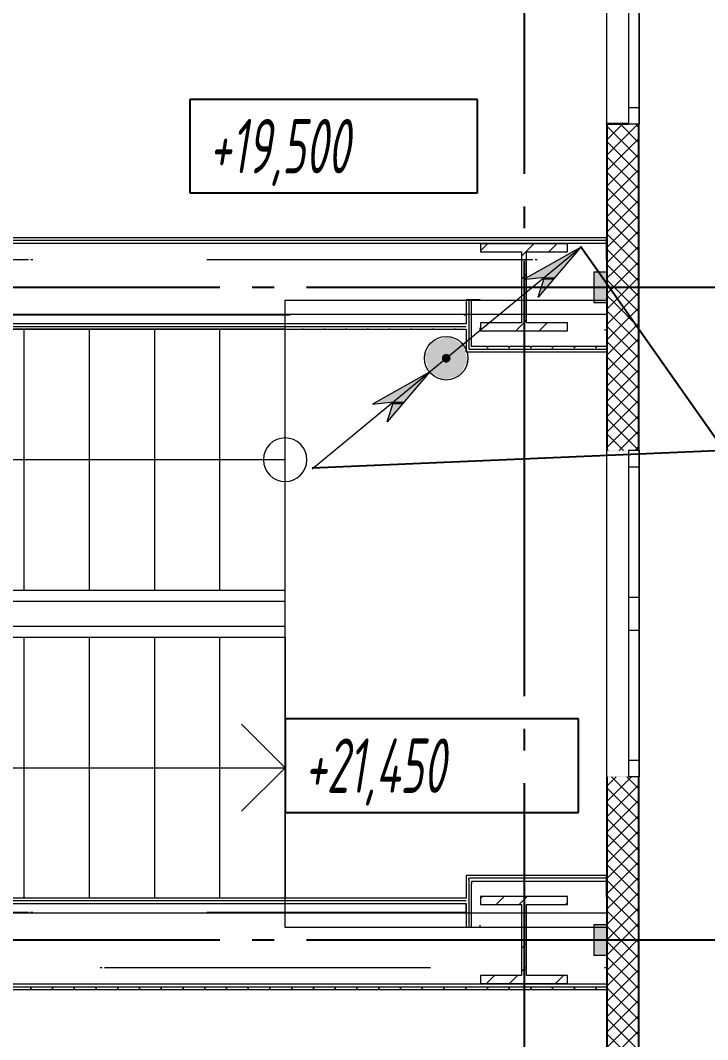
# Model space of a CAD drawing. Header units: millimetres. Extents: x 0 to 1093, y 0 to 420.
# Drawn here: x 561.02 to 592.63, y 215.01 to 261.86 of the extents above; entities that cross this region are included whole.
import ezdxf

# ---------------------------------------------------------------- set-up
doc = ezdxf.new("R2010")
doc.units = ezdxf.units.MM
doc.linetypes.add('ГОСТ 2.303 5', pattern=[24, 20, -1.5, 1, -1.5])
doc.linetypes.add('СПКБ-0000-000-АР#006$0$Achse', pattern=[2300, 0, -800, 1500, 0])
for name, color, linetype in [('Viewport1ForCustomObjects_0', 7, 'Continuous'), ('Viewport2ForCustomObjects_0', 7, 'Continuous'), ('Номер помещения', 7, 'Continuous'), ('СПКБ-0000-000-АР#006$0$Колонны новые', 7, 'Continuous'), ('СПКБ-0000-000-АР#006$0$Лестница', 7, 'Continuous'), ('СПКБ-0000-000-АР#006$0$Окна ArchiCAD', 7, 'Continuous'), ('СПКБ-0000-000-АР#006$0$Перекрытие', 7, 'Continuous'), ('СПКБ-0000-000-АР#006$0$Перекрытие новые', 7, 'Continuous'), ('СПКБ-0000-000-АР#006$0$Стены', 7, 'Continuous'), ('СПКБ-0000-000-АР#006$0$Фахверк', 7, 'Continuous'), ('Строительные оси', 7, 'Continuous'), ('ЭО_РАБОЧЕЕ ОСВЕЩЕНИЕ', 7, 'Continuous'), ('ЭС', 7, 'Continuous')]:
    doc.layers.add(name, color=color, linetype=linetype)
for name, color, linetype, lineweight in [('СПКБ-0000-000-АР#006$0$0_Ном._пера__20', 1, 'Continuous', 20), ('СПКБ-0000-000-АР#006$0$Колонны новые_Ном._пера__20', 1, 'Continuous', 20), ('СПКБ-0000-000-АР#006$0$Лестница_Ном._пера__20', 1, 'Continuous', 20), ('СПКБ-0000-000-АР#006$0$Окна ArchiCAD_Ном._пера__6', 5, 'Continuous', 9), ('СПКБ-0000-000-АР#006$0$Перекрытие_Ном._пера__20', 1, 'Continuous', 20), ('СПКБ-0000-000-АР#006$0$Стены_Ном._пера__1', 7, 'Continuous', 13), ('СПКБ-0000-000-АР#006$0$Стены_Ном._пера__20', 1, 'Continuous', 20), ('СПКБ-0000-000-АР#006$0$Стены_Ном._пера__6', 5, 'Continuous', 9), ('СПКБ-0000-000-АР#006$0$Фахверк_Ном._пера__1', 7, 'Continuous', 13)]:
    doc.layers.add(name, color=color, linetype=linetype, lineweight=lineweight)
for name, color, linetype, lineweight, true_color in [('СПКБ-0000-000-АР#006$0$Колонны новые_Ном._пера__108', 7, 'Continuous', 13, 0xfd8379), ('СПКБ-0000-000-АР#006$0$Окна ArchiCAD_Ном._пера__68', 7, 'Continuous', 20, 0xfd4435), ('СПКБ-0000-000-АР#006$0$Перекрытие новые_Ном._пера__161', 7, 'Continuous', 13, 0xe11606), ('СПКБ-0000-000-АР#006$0$Стены_Ном._пера__68', 7, 'Continuous', 20, 0xfd4435), ('СПКБ-0000-000-АР#006$0$Фахверк_Ном._пера__102', 7, 'Continuous', 13, 0xcccccc)]:
    doc.layers.add(name, color=color, linetype=linetype, lineweight=lineweight, true_color=true_color)
doc.styles.add('CustomTextStyle14', font='isocpeui.ttf', dxfattribs={"width": 0.592798, "height": 2.5})
doc.styles.add('CustomTextStyle15', font='isocpeui.ttf', dxfattribs={"width": 0.592798, "height": 2.5})
pattern_1 = [(45, (0, 0), (-35.35534, 35.35534), []), (135, (0, 0), (35.35534, 35.35534), [])]
pattern_2 = [(0, (0, 0), (0, 173.2051), [0, -100]), (0, (50, 86.6), (0, 173.2051), [0, -100])]
pattern_3 = [(45, (0, 0), (-159.099, 159.099), []), (45, (-53.03, 53.03), (-159.099, 159.099), [])]

# ---------------------------------------------------------------- blocks, each defined once
blk = doc.blocks.new('*E373')
at = {"layer": 'Номер помещения', "color": 6, "linetype": 'Continuous'}
for p, q in [((244.284, 137.496), (231.052, 137.496)), ((231.052, 137.496), (231.052, 133.196)), ((244.284, 133.196), (244.284, 137.496)), ((231.052, 133.196), (244.284, 133.196)), ((248.931, 109.023), (235.441, 109.023)), ((235.441, 109.023), (235.441, 104.723)), ((248.931, 104.723), (248.931, 109.023)), ((235.441, 104.723), (248.931, 104.723))]:
    blk.add_line(p, q, dxfattribs=at)
at = {"layer": 'Строительные оси', "color": 3, "linetype": 'ГОСТ 2.303 5', "lineweight": 25}
for p, q in [((246.431, 202.072), (246.431, -45.143)), ((280.431, 128.857), (-283.569, 128.857)), ((280.431, 98.857), (-283.569, 98.857))]:
    blk.add_line(p, q, dxfattribs=at)
at = {"layer": 'ЭО_РАБОЧЕЕ ОСВЕЩЕНИЕ', "color": 7, "lineweight": 0}
for p, q in [((242.849, 125.598), (249.022, 130.688)), ((249.022, 130.688), (246.411, 129.21)), ((249.022, 130.688), (247.074, 128.406)), ((246.411, 129.21), (247.368, 129.324)), ((247.074, 128.406), (247.368, 129.324)), ((236.677, 120.509), (242.849, 125.598)), ((242.078, 124.962), (239.467, 123.484)), ((242.078, 124.962), (240.13, 122.681)), ((239.467, 123.484), (240.424, 123.598)), ((240.13, 122.681), (240.424, 123.598))]:
    blk.add_line(p, q, dxfattribs=at)
at = {"layer": 'ЭО_РАБОЧЕЕ ОСВЕЩЕНИЕ', "color": 1, "lineweight": 0, "const_width": 0.2, "flags": 128}
blk.add_lwpolyline([(242.749, 125.598, 1), (242.949, 125.598, 1)], format="xyb", close=True, dxfattribs=at)
at = {"layer": 'ЭО_РАБОЧЕЕ ОСВЕЩЕНИЕ', "color": 7, "lineweight": 0}
blk.add_circle((242.849, 125.598), 1, dxfattribs=at)
at = {"layer": 'ЭО_РАБОЧЕЕ ОСВЕЩЕНИЕ', "color": 5, "lineweight": 0}
for points in [[(249.022, 130.688), (246.612, 129.324), (247.368, 129.324)], [(249.022, 130.688), (247.368, 129.324), (247.857, 129.324)], [(246.612, 129.324), (247.368, 129.324), (246.411, 129.21)], [(247.368, 129.324), (247.331, 129.21), (247.76, 129.21)], [(247.368, 129.324), (247.857, 129.324), (247.76, 129.21)], [(247.331, 129.21), (247.76, 129.21), (247.074, 128.406)], [(242.078, 124.962), (239.668, 123.598), (240.424, 123.598)], [(242.078, 124.962), (240.424, 123.598), (240.913, 123.598)], [(239.668, 123.598), (240.424, 123.598), (239.467, 123.484)], [(240.387, 123.484), (240.816, 123.484), (240.13, 122.681)], [(240.424, 123.598), (240.387, 123.484), (240.816, 123.484)], [(240.424, 123.598), (240.913, 123.598), (240.816, 123.484)]]:
    blk.add_solid(points, dxfattribs=at)
at = {"layer": 'ЭО_РАБОЧЕЕ ОСВЕЩЕНИЕ', "color": 5, "lineweight": 40}
for points in [[(242.945, 126.594), (242.213, 126.37), (243.366, 126.37)], [(242.141, 126.234), (241.854, 125.694), (243.786, 125.694)], [(242.213, 126.37), (242.141, 126.234), (243.621, 126.234)], [(242.141, 126.234), (243.621, 126.234), (243.786, 125.694)], [(242.213, 126.37), (243.366, 126.37), (243.621, 126.234)], [(241.854, 125.694), (241.912, 125.502), (243.845, 125.502)], [(241.854, 125.694), (243.786, 125.694), (243.845, 125.502)], [(241.912, 125.502), (242.078, 124.962), (243.557, 124.962)], [(241.912, 125.502), (243.845, 125.502), (243.557, 124.962)], [(242.078, 124.962), (242.332, 124.827), (243.485, 124.827)], [(242.078, 124.962), (243.557, 124.962), (243.485, 124.827)], [(242.332, 124.827), (243.485, 124.827), (242.754, 124.603)]]:
    blk.add_solid(points, dxfattribs=at)
at = {"layer": 'Номер помещения', "color": 0, "linetype": 'Continuous', "width": 0.592798}
for s, style, p in [('+19,500', 'CustomTextStyle15', (231.952, 134.096)), ('+21,450', 'CustomTextStyle14', (236.341, 105.623))]:
    blk.add_text(s, height=2.5, dxfattribs=dict(at, style=style)).set_placement(p)
blk = doc.blocks.new('СПКБ-0000-000-АР#006$0$Перекрытие_1', base_point=(-24406.7, 20246.8))
at = {"layer": 'СПКБ-0000-000-АР#006$0$Перекрытие новые_Ном._пера__161', "color": 12, "linetype": 'Continuous', "lineweight": 13, "true_color": 0xe11606, "flags": 128}
blk.add_lwpolyline([(-17959.4, 25285.7), (17852.9, 25289.2), (17852.9, 19187.9), (22461.7, 19187.9), (22461.7, 18544.1), (22461.7, 17594.1), (22461.7, 15678), (25022.7, 15678), (25022.7, 12760.6), (19944.2, 12760.6), (19944.2, 10010.9), (25022.7, 10010.9), (25022.7, 7088.5), (22462, 7088.5), (22462, 5173.8), (22462, 4223.8), (22462, 3576.5), (17852.7, 3576.5), (17852.9, -2527.3), (5824.2, -2528.1), (-24406.7, -2530.3)], dxfattribs=at)
blk = doc.blocks.new('СПКБ-0000-000-АР#006$0$Перекрытие_4', base_point=(23544.2, 12827.6))
at = {"layer": 'СПКБ-0000-000-АР#006$0$Перекрытие_Ном._пера__20', "color": 1, "linetype": 'Continuous', "lineweight": 20, "flags": 128}
blk.add_lwpolyline([(23544.2, 12827.6), (25022.7, 12827.6), (25022.7, 9943.9), (23544.2, 9943.9)], close=True, dxfattribs=at)
blk = doc.blocks.new('СПКБ-0000-000-АР#006$0$Двустворчатое Окно 19')
at = {"layer": 'СПКБ-0000-000-АР#006$0$Окна ArchiCAD_Ном._пера__6', "color": 5, "linetype": 'Continuous', "lineweight": 9}
for p, q in [((-747, 100), (747, 100)), ((-750, 0), (-675, 0)), ((-675, 0), (-675, -50)), ((-675, 0), (-75, 0)), ((-75, -50), (-75, 0)), ((-75, 0), (0, 0)), ((0, 0), (75, 0)), ((75, 0), (75, -50)), ((75, 0), (675, 0)), ((675, -50), (675, 0)), ((675, 0), (750, 0)), ((-750, -50), (750, -50)), ((-675, -50), (-750, -50)), ((-75, -50), (-675, -50)), ((0, -50), (-75, -50)), ((75, -50), (0, -50)), ((675, -50), (75, -50)), ((750, -50), (675, -50))]:
    blk.add_line(p, q, dxfattribs=at)
at = {"layer": 'СПКБ-0000-000-АР#006$0$Окна ArchiCAD_Ном._пера__68', "color": 20, "linetype": 'Continuous', "lineweight": 20, "true_color": 0xfd4435}
for p, q in [((-750, -47), (-750, 0)), ((750, -47), (750, 0)), ((-750, -50), (-750, -47)), ((750, -50), (750, -47))]:
    blk.add_line(p, q, dxfattribs=at)
blk = doc.blocks.new('СПКБ-0000-000-АР#006$0$Стена_5', base_point=(25022.7, 3584))
at = {"layer": 'СПКБ-0000-000-АР#006$0$Стены_Ном._пера__68', "linetype": 'Continuous', "lineweight": 20, "true_color": 0xfd4435}
for points in [[(25022.7, 13638.7), (25022.7, 13635.7), (25025.7, 13635.7), (25122.7, 13635.7), (25122.7, 13638.7)], [(25022.7, 12955.7), (25025.7, 12955.7), (25025.7, 13635.7), (25022.7, 13635.7)], [(25169.7, 13635.7), (25169.7, 12955.7), (25172.7, 12955.7), (25172.7, 13635.7)], [(25025.7, 12955.7), (25023.1, 12955.7), (25023.1, 12815.7), (25025.7, 12815.7)], [(25172.7, 12815.7), (25172.7, 12955.7), (25169.7, 12955.7), (25169.7, 12815.7)], [(25022.7, 12815.7), (25022.7, 12135.7), (25025.7, 12135.7), (25025.7, 12815.7)], [(25169.7, 12815.7), (25169.7, 12135.7), (25172.7, 12135.7), (25172.7, 12815.7)], [(25022.7, 12135.7), (25022.7, 12132.7), (25122.7, 12132.7), (25122.7, 12135.7), (25025.7, 12135.7)], [(25022.7, 12135.7), (25022.7, 12132.7), (25122.7, 12132.7), (25122.7, 12135.7), (25025.7, 12135.7)], [(25022.7, 10638.7), (25022.7, 10635.7), (25025.7, 10635.7), (25122.7, 10635.7), (25122.7, 10638.7)], [(25022.7, 10638.7), (25022.7, 10635.7), (25025.7, 10635.7), (25122.7, 10635.7), (25122.7, 10638.7)], [(25022.7, 9955.7), (25025.7, 9955.7), (25025.7, 10635.7), (25022.7, 10635.7)], [(25169.7, 10635.7), (25169.7, 9955.7), (25172.7, 9955.7), (25172.7, 10635.7)], [(25025.7, 9955.7), (25023.1, 9955.7), (25023.1, 9815.7), (25025.7, 9815.7)], [(25172.7, 9815.7), (25172.7, 9955.7), (25169.7, 9955.7), (25169.7, 9815.7)], [(25022.7, 9815.7), (25022.7, 9135.7), (25025.7, 9135.7), (25025.7, 9815.7)], [(25169.7, 9815.7), (25169.7, 9135.7), (25172.7, 9135.7), (25172.7, 9815.7)]]:
    blk.add_hatch(color=20, dxfattribs=at).paths.add_polyline_path(points)
h = blk.add_hatch(dxfattribs=at)
h.set_pattern_fill('СЕТКА_5X5_ДИАГОНАЛЬНАЯ', color=20, style=0, pattern_type=2)
h.set_pattern_definition(pattern_1)
h.paths.add_polyline_path([(25025.7, 13635.7), (25025.7, 12955.7), (25169.7, 12955.7), (25169.7, 13635.7), (25122.7, 13635.7)])
h = blk.add_hatch(dxfattribs=at)
h.set_pattern_fill('СЕТКА_5X5_ДИАГОНАЛЬНАЯ', color=20, style=0, pattern_type=2)
h.set_pattern_definition(pattern_1)
h.paths.add_polyline_path([(25169.7, 12815.7), (25169.7, 12955.7), (25025.7, 12955.7), (25025.7, 12815.7)])
h = blk.add_hatch(dxfattribs=at)
h.set_pattern_fill('СЕТКА_5X5_ДИАГОНАЛЬНАЯ', color=20, style=0, pattern_type=2)
h.set_pattern_definition(pattern_1)
h.paths.add_polyline_path([(25025.7, 12135.7), (25122.7, 12135.7), (25169.7, 12135.7), (25169.7, 12815.7), (25025.7, 12815.7)])
h = blk.add_hatch(dxfattribs=at)
h.set_pattern_fill('СЕТКА_5X5_ДИАГОНАЛЬНАЯ', color=20, style=0, pattern_type=2)
h.set_pattern_definition(pattern_1)
h.paths.add_polyline_path([(25025.7, 9955.7), (25169.7, 9955.7), (25169.7, 10635.7), (25122.7, 10635.7), (25025.7, 10635.7)])
h = blk.add_hatch(dxfattribs=at)
h.set_pattern_fill('СЕТКА_5X5_ДИАГОНАЛЬНАЯ', color=20, style=0, pattern_type=2)
h.set_pattern_definition(pattern_1)
h.paths.add_polyline_path([(25169.7, 9815.7), (25169.7, 9955.7), (25025.7, 9955.7), (25025.7, 9815.7)])
h = blk.add_hatch(dxfattribs=at)
h.set_pattern_fill('СЕТКА_5X5_ДИАГОНАЛЬНАЯ', color=20, style=0, pattern_type=2)
h.set_pattern_definition(pattern_1)
h.paths.add_polyline_path([(25025.7, 9135.7), (25122.7, 9135.7), (25169.7, 9135.7), (25169.7, 9815.7), (25025.7, 9815.7)])
at = {"layer": 'СПКБ-0000-000-АР#006$0$Стены_Ном._пера__68', "color": 20, "linetype": 'Continuous', "lineweight": 20, "true_color": 0xfd4435}
for p, q in [((25122.7, 13638.7), (25022.7, 13638.7)), ((25022.7, 13635.7), (25022.7, 13638.7)), ((25025.7, 13635.7), (25025.7, 12955.7)), ((25025.7, 13635.7), (25122.7, 13635.7)), ((25122.7, 13635.7), (25122.7, 13638.7)), ((25169.7, 13635.7), (25122.7, 13635.7)), ((25169.7, 12955.7), (25169.7, 13635.7)), ((25172.7, 13635.7), (25169.7, 13635.7)), ((25025.7, 12955.7), (25025.7, 12815.7)), ((25169.7, 12815.7), (25169.7, 12955.7)), ((25025.7, 12815.7), (25025.7, 12135.7)), ((25169.7, 12135.7), (25169.7, 12815.7)), ((25025.7, 10635.7), (25025.7, 9955.7)), ((25169.7, 9955.7), (25169.7, 10635.7)), ((25025.7, 9955.7), (25025.7, 9815.7)), ((25169.7, 9815.7), (25169.7, 9955.7)), ((25025.7, 9815.7), (25025.7, 9135.7)), ((25169.7, 9135.7), (25169.7, 9815.7))]:
    blk.add_line(p, q, dxfattribs=at)
at = {"layer": 'СПКБ-0000-000-АР#006$0$Стены_Ном._пера__68', "color": 20, "linetype": 'Continuous', "lineweight": 20, "true_color": 0xfd4435, "flags": 128}
for points in [[(25022.7, 13635.7), (25022.7, 12955.7)], [(25172.7, 12135.7), (25172.7, 13635.7)], [(25022.7, 12815.7), (25022.7, 12135.7)], [(25022.7, 10635.7), (25022.7, 9955.7)], [(25172.7, 9135.7), (25172.7, 10635.7)], [(25022.7, 9815.7), (25022.7, 9135.7)]]:
    blk.add_lwpolyline(points, dxfattribs=at)
at = {"layer": 'СПКБ-0000-000-АР#006$0$Окна ArchiCAD', "color": 5, "linetype": 'Continuous', "lineweight": 9, "xscale": -1, "zscale": 1000, "rotation": 90}
for p in [(25122.7, 14385.7), (25122.7, 11385.7), (25122.7, 11385.7)]:
    blk.add_blockref('СПКБ-0000-000-АР#006$0$Двустворчатое Окно 19', p, dxfattribs=at)
blk = doc.blocks.new('СПКБ-0000-000-АР#006$0$Стена_50', base_point=(25022.7, 12689.2))
at = {"layer": 'СПКБ-0000-000-АР#006$0$Стены_Ном._пера__20', "linetype": 'Continuous', "lineweight": 20}
h = blk.add_hatch(dxfattribs=at)
h.set_pattern_fill('ШТУКАТУРКА', color=1, style=0, pattern_type=2)
h.set_pattern_definition(pattern_2)
h.paths.add_polyline_path([(24384.3, 12601.2), (24376.6, 12589.2), (24388.6, 12589.2), (24388.6, 12601.2)])
h = blk.add_hatch(dxfattribs=at)
h.set_pattern_fill('ШТУКАТУРКА', color=1, style=0, pattern_type=2)
h.set_pattern_definition(pattern_2)
h.paths.add_polyline_path([(24388.6, 12608), (24384.3, 12601.2), (24388.6, 12601.2)])
h = blk.add_hatch(dxfattribs=at)
h.set_pattern_fill('ШТУКАТУРКА', color=1, style=0, pattern_type=2)
h.set_pattern_definition(pattern_2)
h.paths.add_polyline_path([(24388.6, 12601.2), (24400.6, 12601.2), (24400.6, 12614.2), (24392.6, 12614.2), (24388.6, 12608)])
h = blk.add_hatch(dxfattribs=at)
h.set_pattern_fill('ШТУКАТУРКА', color=1, style=0, pattern_type=2)
h.set_pattern_definition(pattern_2)
h.paths.add_polyline_path([(24388.6, 12589.2), (25022.7, 12589.2), (25022.7, 12601.2), (24388.6, 12601.2)])
h = blk.add_hatch(dxfattribs=at)
h.set_pattern_fill('ШТУКАТУРКА', color=1, style=0, pattern_type=2)
h.set_pattern_definition(pattern_2)
h.paths.add_polyline_path([(24400.6, 12626.7), (24392.6, 12614.2), (24400.6, 12614.2)])
h = blk.add_hatch(dxfattribs=at)
h.set_pattern_fill('ШТУКАТУРКА', color=1, style=0, pattern_type=2)
h.set_pattern_definition(pattern_2)
h.paths.add_polyline_path([(24400.6, 12601.2), (25022.7, 12601.2), (25022.7, 12614.2), (24400.6, 12614.2)])
at = {"layer": 'СПКБ-0000-000-АР#006$0$Стены_Ном._пера__1', "color": 7, "linetype": 'СПКБ-0000-000-АР#006$0$Achse', "lineweight": 13, "flags": 128}
blk.add_lwpolyline([(25022.7, 12689.2), (24440.6, 12689.2)], dxfattribs=at)
at = {"layer": 'СПКБ-0000-000-АР#006$0$Стены_Ном._пера__1', "color": 7, "linetype": 'Continuous', "lineweight": 13, "flags": 128}
blk.add_lwpolyline([(25022.7, 12689.2), (25022.7, 12614.2)], dxfattribs=at)
at = {"layer": 'СПКБ-0000-000-АР#006$0$Стены_Ном._пера__20', "color": 1, "linetype": 'Continuous', "lineweight": 20, "flags": 128}
for points in [[(25022.7, 12614.2), (25022.7, 12601.2)], [(25022.7, 12601.2), (25022.7, 12589.2)], [(24376.6, 12589.2), (25022.7, 12589.2)]]:
    blk.add_lwpolyline(points, dxfattribs=at)
at = {"layer": 'СПКБ-0000-000-АР#006$0$Стены_Ном._пера__68', "color": 20, "linetype": 'Continuous', "lineweight": 20, "true_color": 0xfd4435}
for p, q in [((24388.6, 12608), (24388.6, 12601.2)), ((24388.6, 12601.2), (24400.6, 12601.2)), ((24400.6, 12614.2), (24400.6, 12626.7)), ((25022.7, 12614.2), (24400.6, 12614.2)), ((24400.6, 12601.2), (25022.7, 12601.2))]:
    blk.add_line(p, q, dxfattribs=at)
blk = doc.blocks.new('СПКБ-0000-000-АР#006$0$Стена_51', base_point=(24440.6, 12689.2))
at = {"layer": 'СПКБ-0000-000-АР#006$0$Стены_Ном._пера__20', "linetype": 'Continuous', "lineweight": 20}
h = blk.add_hatch(dxfattribs=at)
h.set_pattern_fill('ШТУКАТУРКА', color=1, style=0, pattern_type=2)
h.set_pattern_definition(pattern_2)
h.paths.add_polyline_path([(24384.3, 12601.2), (24388.6, 12608), (24388.6, 12827.6), (24376.6, 12827.6), (24376.6, 12601.2)])
h = blk.add_hatch(dxfattribs=at)
h.set_pattern_fill('ШТУКАТУРКА', color=1, style=0, pattern_type=2)
h.set_pattern_definition(pattern_2)
h.paths.add_polyline_path([(24392.6, 12614.2), (24400.6, 12626.7), (24400.6, 12827.6), (24388.6, 12827.6), (24388.6, 12614.2)])
h = blk.add_hatch(dxfattribs=at)
h.set_pattern_fill('ШТУКАТУРКА', color=1, style=0, pattern_type=2)
h.set_pattern_definition(pattern_2)
h.paths.add_polyline_path([(24384.3, 12601.2), (24376.6, 12601.2), (24376.6, 12589.2)])
h = blk.add_hatch(dxfattribs=at)
h.set_pattern_fill('ШТУКАТУРКА', color=1, style=0, pattern_type=2)
h.set_pattern_definition(pattern_2)
h.paths.add_polyline_path([(24388.6, 12614.2), (24388.6, 12608), (24392.6, 12614.2)])
at = {"layer": 'СПКБ-0000-000-АР#006$0$Стены_Ном._пера__1', "color": 7, "linetype": 'Continuous', "lineweight": 13, "flags": 128}
blk.add_lwpolyline([(24440.6, 12827.6), (24400.6, 12827.6)], dxfattribs=at)
at = {"layer": 'СПКБ-0000-000-АР#006$0$Стены_Ном._пера__1', "color": 7, "linetype": 'СПКБ-0000-000-АР#006$0$Achse', "lineweight": 13, "flags": 128}
blk.add_lwpolyline([(24440.6, 12689.2), (24440.6, 12827.6)], dxfattribs=at)
at = {"layer": 'СПКБ-0000-000-АР#006$0$Стены_Ном._пера__20', "color": 1, "linetype": 'Continuous', "lineweight": 20, "flags": 128}
blk.add_lwpolyline([(24376.6, 12589.2), (24376.6, 12601.2)], dxfattribs=at)
at = {"layer": 'СПКБ-0000-000-АР#006$0$Стены_Ном._пера__6', "color": 5, "linetype": 'Continuous', "lineweight": 9, "flags": 128}
for points in [[(24388.6, 12827.6), (24376.6, 12827.6)], [(24376.6, 12827.6), (24376.6, 12717.6)], [(24400.6, 12827.6), (24388.6, 12827.6)], [(24376.6, 12693.6), (24376.6, 12601.2)]]:
    blk.add_lwpolyline(points, dxfattribs=at)
at = {"layer": 'СПКБ-0000-000-АР#006$0$Стены_Ном._пера__68', "color": 20, "linetype": 'Continuous', "lineweight": 20, "true_color": 0xfd4435}
for p, q in [((24388.6, 12827.6), (24388.6, 12614.2)), ((24400.6, 12626.7), (24400.6, 12827.6)), ((24388.6, 12614.2), (24388.6, 12608))]:
    blk.add_line(p, q, dxfattribs=at)
blk = doc.blocks.new('СПКБ-0000-000-АР#006$0$Стена_52', base_point=(25022.7, 10082.2))
at = {"layer": 'СПКБ-0000-000-АР#006$0$Стены_Ном._пера__20', "linetype": 'Continuous', "lineweight": 20}
h = blk.add_hatch(dxfattribs=at)
h.set_pattern_fill('ШТУКАТУРКА', color=1, style=0, pattern_type=2)
h.set_pattern_definition(pattern_2)
h.paths.add_polyline_path([(24376.6, 10182.2), (24384.3, 10170.2), (24388.6, 10170.2), (24388.6, 10182.2)])
h = blk.add_hatch(dxfattribs=at)
h.set_pattern_fill('ШТУКАТУРКА', color=1, style=0, pattern_type=2)
h.set_pattern_definition(pattern_2)
h.paths.add_polyline_path([(24388.6, 10170.2), (24384.3, 10170.2), (24388.6, 10163.5)])
h = blk.add_hatch(dxfattribs=at)
h.set_pattern_fill('ШТУКАТУРКА', color=1, style=0, pattern_type=2)
h.set_pattern_definition(pattern_2)
h.paths.add_polyline_path([(24388.6, 10170.2), (25022.7, 10170.2), (25022.7, 10182.2), (24388.6, 10182.2)])
h = blk.add_hatch(dxfattribs=at)
h.set_pattern_fill('ШТУКАТУРКА', color=1, style=0, pattern_type=2)
h.set_pattern_definition(pattern_2)
h.paths.add_polyline_path([(24400.6, 10170.2), (24388.6, 10170.2), (24388.6, 10163.5), (24392.6, 10157.2), (24400.6, 10157.2)])
h = blk.add_hatch(dxfattribs=at)
h.set_pattern_fill('ШТУКАТУРКА', color=1, style=0, pattern_type=2)
h.set_pattern_definition(pattern_2)
h.paths.add_polyline_path([(24400.6, 10157.2), (25022.7, 10157.2), (25022.7, 10170.2), (24400.6, 10170.2)])
h = blk.add_hatch(dxfattribs=at)
h.set_pattern_fill('ШТУКАТУРКА', color=1, style=0, pattern_type=2)
h.set_pattern_definition(pattern_2)
h.paths.add_polyline_path([(24400.6, 10157.2), (24392.6, 10157.2), (24400.6, 10144.7)])
at = {"layer": 'СПКБ-0000-000-АР#006$0$Стены_Ном._пера__1', "color": 7, "linetype": 'Continuous', "lineweight": 13, "flags": 128}
blk.add_lwpolyline([(25022.7, 10082.2), (25022.7, 10157.2)], dxfattribs=at)
at = {"layer": 'СПКБ-0000-000-АР#006$0$Стены_Ном._пера__1', "color": 7, "linetype": 'СПКБ-0000-000-АР#006$0$Achse', "lineweight": 13, "flags": 128}
blk.add_lwpolyline([(24440.6, 10082.2), (25022.7, 10082.2)], dxfattribs=at)
at = {"layer": 'СПКБ-0000-000-АР#006$0$Стены_Ном._пера__20', "color": 1, "linetype": 'Continuous', "lineweight": 20, "flags": 128}
for points in [[(25022.7, 10182.2), (24376.6, 10182.2)], [(25022.7, 10170.2), (25022.7, 10182.2)], [(25022.7, 10157.2), (25022.7, 10170.2)]]:
    blk.add_lwpolyline(points, dxfattribs=at)
at = {"layer": 'СПКБ-0000-000-АР#006$0$Стены_Ном._пера__68', "color": 20, "linetype": 'Continuous', "lineweight": 20, "true_color": 0xfd4435}
for p, q in [((24388.6, 10163.5), (24388.6, 10170.2)), ((24400.6, 10170.2), (24388.6, 10170.2)), ((25022.7, 10170.2), (24400.6, 10170.2)), ((24400.6, 10157.2), (24400.6, 10144.7)), ((24400.6, 10157.2), (25022.7, 10157.2))]:
    blk.add_line(p, q, dxfattribs=at)
blk = doc.blocks.new('СПКБ-0000-000-АР#006$0$Стена_53', base_point=(24440.6, 10082.2))
at = {"layer": 'СПКБ-0000-000-АР#006$0$Стены_Ном._пера__20', "linetype": 'Continuous', "lineweight": 20}
h = blk.add_hatch(dxfattribs=at)
h.set_pattern_fill('ШТУКАТУРКА', color=1, style=0, pattern_type=2)
h.set_pattern_definition(pattern_2)
h.paths.add_polyline_path([(24376.6, 10170.2), (24384.3, 10170.2), (24376.6, 10182.2)])
h = blk.add_hatch(dxfattribs=at)
h.set_pattern_fill('ШТУКАТУРКА', color=1, style=0, pattern_type=2)
h.set_pattern_definition(pattern_2)
h.paths.add_polyline_path([(24376.6, 10170.2), (24376.6, 9943.9), (24388.6, 9943.9), (24388.6, 10163.5), (24384.3, 10170.2)])
h = blk.add_hatch(dxfattribs=at)
h.set_pattern_fill('ШТУКАТУРКА', color=1, style=0, pattern_type=2)
h.set_pattern_definition(pattern_2)
h.paths.add_polyline_path([(24392.6, 10157.2), (24388.6, 10163.5), (24388.6, 10157.2)])
h = blk.add_hatch(dxfattribs=at)
h.set_pattern_fill('ШТУКАТУРКА', color=1, style=0, pattern_type=2)
h.set_pattern_definition(pattern_2)
h.paths.add_polyline_path([(24388.6, 10157.2), (24388.6, 9943.9), (24400.6, 9943.9), (24400.6, 10144.7), (24392.6, 10157.2)])
at = {"layer": 'СПКБ-0000-000-АР#006$0$Стены_Ном._пера__1', "color": 7, "linetype": 'СПКБ-0000-000-АР#006$0$Achse', "lineweight": 13, "flags": 128}
blk.add_lwpolyline([(24440.6, 9943.9), (24440.6, 10082.2)], dxfattribs=at)
at = {"layer": 'СПКБ-0000-000-АР#006$0$Стены_Ном._пера__1', "color": 7, "linetype": 'Continuous', "lineweight": 13, "flags": 128}
blk.add_lwpolyline([(24440.6, 9943.9), (24400.6, 9943.9)], dxfattribs=at)
at = {"layer": 'СПКБ-0000-000-АР#006$0$Стены_Ном._пера__20', "color": 1, "linetype": 'Continuous', "lineweight": 20, "flags": 128}
blk.add_lwpolyline([(24376.6, 10182.2), (24376.6, 10170.2)], dxfattribs=at)
at = {"layer": 'СПКБ-0000-000-АР#006$0$Стены_Ном._пера__6', "color": 5, "linetype": 'Continuous', "lineweight": 9, "flags": 128}
for points in [[(24376.6, 10170.2), (24376.6, 10077.9)], [(24376.6, 10053.9), (24376.6, 9943.9)], [(24388.6, 9943.9), (24376.6, 9943.9)], [(24400.6, 9943.9), (24388.6, 9943.9)]]:
    blk.add_lwpolyline(points, dxfattribs=at)
at = {"layer": 'СПКБ-0000-000-АР#006$0$Стены_Ном._пера__68', "color": 20, "linetype": 'Continuous', "lineweight": 20, "true_color": 0xfd4435}
for p, q in [((24388.6, 10163.5), (24388.6, 10157.2)), ((24388.6, 10157.2), (24388.6, 9943.9)), ((24400.6, 9943.9), (24400.6, 10144.7))]:
    blk.add_line(p, q, dxfattribs=at)
blk = doc.blocks.new('СПКБ-0000-000-АР#006$0$Стена_85', base_point=(18468.1, 13013.6))
at = {"layer": 'СПКБ-0000-000-АР#006$0$Стены_Ном._пера__20', "linetype": 'Continuous', "lineweight": 20}
h = blk.add_hatch(dxfattribs=at)
h.set_pattern_fill('ШТУКАТУРКА', color=1, style=0, pattern_type=2)
h.set_pattern_definition(pattern_2)
h.paths.add_polyline_path([(25022.7, 13113.6), (19946.3, 13113.6), (19946.3, 13101.6), (25022.7, 13101.6)])
h = blk.add_hatch(dxfattribs=at)
h.set_pattern_fill('ШТУКАТУРКА', color=1, style=0, pattern_type=2)
h.set_pattern_definition(pattern_2)
h.paths.add_polyline_path([(19946.3, 13101.6), (19946.3, 13088.6), (25022.7, 13088.6), (25022.7, 13101.6)])
at = {"layer": 'СПКБ-0000-000-АР#006$0$Стены_Ном._пера__1', "color": 7, "linetype": 'Continuous', "lineweight": 13, "flags": 128}
blk.add_lwpolyline([(25022.7, 13013.6), (25022.7, 13088.6)], dxfattribs=at)
at = {"layer": 'СПКБ-0000-000-АР#006$0$Стены_Ном._пера__1', "color": 7, "linetype": 'СПКБ-0000-000-АР#006$0$Achse', "lineweight": 13, "flags": 128}
blk.add_lwpolyline([(20053.3, 13013.6), (25022.7, 13013.6)], dxfattribs=at)
at = {"layer": 'СПКБ-0000-000-АР#006$0$Стены_Ном._пера__20', "color": 1, "linetype": 'Continuous', "lineweight": 20, "flags": 128}
for points in [[(25022.7, 13113.6), (19946.3, 13113.6)], [(25022.7, 13101.6), (25022.7, 13113.6)], [(25022.7, 13088.6), (25022.7, 13101.6)]]:
    blk.add_lwpolyline(points, dxfattribs=at)
at = {"layer": 'СПКБ-0000-000-АР#006$0$Стены_Ном._пера__68', "color": 20, "linetype": 'Continuous', "lineweight": 20, "true_color": 0xfd4435}
for p, q in [((25022.7, 13101.6), (19946.3, 13101.6)), ((19946.3, 13088.6), (25022.7, 13088.6))]:
    blk.add_line(p, q, dxfattribs=at)
blk = doc.blocks.new('СПКБ-0000-000-АР#006$0$Стена_86', base_point=(18468.1, 9758.3))
at = {"layer": 'СПКБ-0000-000-АР#006$0$Стены_Ном._пера__20', "linetype": 'Continuous', "lineweight": 20}
h = blk.add_hatch(dxfattribs=at)
h.set_pattern_fill('ШТУКАТУРКА', color=1, style=0, pattern_type=2)
h.set_pattern_definition(pattern_2)
h.paths.add_polyline_path([(19946.3, 9670.3), (25022.7, 9670.3), (25022.7, 9683.3), (19946.3, 9683.3)])
h = blk.add_hatch(dxfattribs=at)
h.set_pattern_fill('ШТУКАТУРКА', color=1, style=0, pattern_type=2)
h.set_pattern_definition(pattern_2)
h.paths.add_polyline_path([(19946.3, 9658.3), (25022.7, 9658.3), (25022.7, 9670.3), (19946.3, 9670.3)])
at = {"layer": 'СПКБ-0000-000-АР#006$0$Стены_Ном._пера__1', "color": 7, "linetype": 'СПКБ-0000-000-АР#006$0$Achse', "lineweight": 13, "flags": 128}
blk.add_lwpolyline([(25022.7, 9758.3), (20053.3, 9758.3)], dxfattribs=at)
at = {"layer": 'СПКБ-0000-000-АР#006$0$Стены_Ном._пера__1', "color": 7, "linetype": 'Continuous', "lineweight": 13, "flags": 128}
blk.add_lwpolyline([(25022.7, 9758.3), (25022.7, 9683.3)], dxfattribs=at)
at = {"layer": 'СПКБ-0000-000-АР#006$0$Стены_Ном._пера__20', "color": 1, "linetype": 'Continuous', "lineweight": 20, "flags": 128}
for points in [[(19946.3, 9658.3), (25022.7, 9658.3)], [(25022.7, 9683.3), (25022.7, 9670.3)], [(25022.7, 9670.3), (25022.7, 9658.3)]]:
    blk.add_lwpolyline(points, dxfattribs=at)
at = {"layer": 'СПКБ-0000-000-АР#006$0$Стены_Ном._пера__68', "color": 20, "linetype": 'Continuous', "lineweight": 20, "true_color": 0xfd4435}
for p, q in [((25022.7, 9683.3), (19946.3, 9683.3)), ((19946.3, 9670.3), (25022.7, 9670.3))]:
    blk.add_line(p, q, dxfattribs=at)
blk = doc.blocks.new('СПКБ-0000-000-АР#006$0$Стена_87', base_point=(24440.6, 12757.6))
at = {"layer": 'СПКБ-0000-000-АР#006$0$Стены_Ном._пера__20', "linetype": 'Continuous', "lineweight": 20}
h = blk.add_hatch(dxfattribs=at)
h.set_pattern_fill('ШТУКАТУРКА', color=1, style=0, pattern_type=2)
h.set_pattern_definition(pattern_2)
h.paths.add_polyline_path([(24376.6, 12717.6), (19954.3, 12717.6), (19954.3, 12705.6), (24376.6, 12705.6)])
h = blk.add_hatch(dxfattribs=at)
h.set_pattern_fill('ШТУКАТУРКА', color=1, style=0, pattern_type=2)
h.set_pattern_definition(pattern_2)
h.paths.add_polyline_path([(19954.3, 12693.6), (24376.6, 12693.6), (24376.6, 12705.6), (19954.3, 12705.6)])
at = {"layer": 'СПКБ-0000-000-АР#006$0$Стены_Ном._пера__1', "color": 7, "linetype": 'СПКБ-0000-000-АР#006$0$Achse', "lineweight": 13, "flags": 128}
blk.add_lwpolyline([(24376.6, 12757.6), (20053.3, 12757.6)], dxfattribs=at)
at = {"layer": 'СПКБ-0000-000-АР#006$0$Стены_Ном._пера__1', "color": 7, "linetype": 'Continuous', "lineweight": 13, "flags": 128}
blk.add_lwpolyline([(24376.6, 12757.6), (24376.6, 12717.6)], dxfattribs=at)
at = {"layer": 'СПКБ-0000-000-АР#006$0$Стены_Ном._пера__6', "color": 5, "linetype": 'Continuous', "lineweight": 9, "flags": 128}
blk.add_lwpolyline([(19954.3, 12693.6), (24376.6, 12693.6)], dxfattribs=at)
at = {"layer": 'СПКБ-0000-000-АР#006$0$Стены_Ном._пера__68', "color": 20, "linetype": 'Continuous', "lineweight": 20, "true_color": 0xfd4435}
for p, q in [((24376.6, 12717.6), (19954.3, 12717.6)), ((19954.3, 12705.6), (24376.6, 12705.6))]:
    blk.add_line(p, q, dxfattribs=at)
blk = doc.blocks.new('СПКБ-0000-000-АР#006$0$Стена_88', base_point=(24440.6, 10013.9))
at = {"layer": 'СПКБ-0000-000-АР#006$0$Стены_Ном._пера__20', "linetype": 'Continuous', "lineweight": 20}
h = blk.add_hatch(dxfattribs=at)
h.set_pattern_fill('ШТУКАТУРКА', color=1, style=0, pattern_type=2)
h.set_pattern_definition(pattern_2)
h.paths.add_polyline_path([(24376.6, 10077.9), (19954.3, 10077.9), (19954.3, 10065.9), (24376.6, 10065.9)])
h = blk.add_hatch(dxfattribs=at)
h.set_pattern_fill('ШТУКАТУРКА', color=1, style=0, pattern_type=2)
h.set_pattern_definition(pattern_2)
h.paths.add_polyline_path([(19954.3, 10053.9), (24376.6, 10053.9), (24376.6, 10065.9), (19954.3, 10065.9)])
at = {"layer": 'СПКБ-0000-000-АР#006$0$Стены_Ном._пера__1', "color": 7, "linetype": 'Continuous', "lineweight": 13, "flags": 128}
blk.add_lwpolyline([(24376.6, 10013.9), (24376.6, 10053.9)], dxfattribs=at)
at = {"layer": 'СПКБ-0000-000-АР#006$0$Стены_Ном._пера__1', "color": 7, "linetype": 'СПКБ-0000-000-АР#006$0$Achse', "lineweight": 13, "flags": 128}
blk.add_lwpolyline([(20053.3, 10013.9), (24376.6, 10013.9)], dxfattribs=at)
at = {"layer": 'СПКБ-0000-000-АР#006$0$Стены_Ном._пера__6', "color": 5, "linetype": 'Continuous', "lineweight": 9, "flags": 128}
blk.add_lwpolyline([(24376.6, 10077.9), (19954.3, 10077.9)], dxfattribs=at)
at = {"layer": 'СПКБ-0000-000-АР#006$0$Стены_Ном._пера__68', "color": 20, "linetype": 'Continuous', "lineweight": 20, "true_color": 0xfd4435}
for p, q in [((24376.6, 10065.9), (19954.3, 10065.9)), ((19954.3, 10053.9), (24376.6, 10053.9))]:
    blk.add_line(p, q, dxfattribs=at)
blk = doc.blocks.new('СПКБ-0000-000-АР#006$0$Колонна_46', base_point=(24643.1, 12885.7))
at = {"layer": 'СПКБ-0000-000-АР#006$0$Колонны новые_Ном._пера__108', "linetype": 'Continuous', "lineweight": 13, "true_color": 0xfd8379}
h = blk.add_hatch(dxfattribs=at)
h.set_pattern_fill('СТАЛЬ', color=11, style=0, pattern_type=2)
h.set_pattern_definition(pattern_3)
h.paths.add_polyline_path([(24443.1, 12685.7), (24843.1, 12685.7), (24843.1, 12722.4), (24654.8, 12722.4), (24654.8, 13049.1), (24843.1, 13049.1), (24843.1, 13085.7), (24443.1, 13085.7), (24443.1, 13049.1), (24631.4, 13049.1), (24631.4, 12722.4), (24443.1, 12722.4)])
at = {"layer": 'СПКБ-0000-000-АР#006$0$Колонны новые_Ном._пера__20', "color": 1, "linetype": 'Continuous', "lineweight": 20}
for p, q in [((24843.1, 13085.7), (24443.1, 13085.7)), ((24443.1, 13085.7), (24443.1, 13049.1)), ((24843.1, 13049.1), (24843.1, 13085.7)), ((24443.1, 13049.1), (24631.4, 13049.1)), ((24631.4, 13049.1), (24631.4, 12722.4)), ((24654.8, 12722.4), (24654.8, 13049.1)), ((24654.8, 13049.1), (24843.1, 13049.1)), ((24631.4, 12722.4), (24443.1, 12722.4)), ((24443.1, 12722.4), (24443.1, 12685.7)), ((24843.1, 12722.4), (24654.8, 12722.4)), ((24843.1, 12685.7), (24843.1, 12722.4)), ((24443.1, 12685.7), (24843.1, 12685.7))]:
    blk.add_line(p, q, dxfattribs=at)
blk = doc.blocks.new('СПКБ-0000-000-АР#006$0$Колонна_48', base_point=(24643.1, 9885.7))
at = {"layer": 'СПКБ-0000-000-АР#006$0$Колонны новые_Ном._пера__108', "linetype": 'Continuous', "lineweight": 13, "true_color": 0xfd8379}
h = blk.add_hatch(dxfattribs=at)
h.set_pattern_fill('СТАЛЬ', color=11, style=0, pattern_type=2)
h.set_pattern_definition(pattern_3)
h.paths.add_polyline_path([(24443.1, 9685.7), (24843.1, 9685.7), (24843.1, 9722.4), (24654.8, 9722.4), (24654.8, 10049.1), (24843.1, 10049.1), (24843.1, 10085.7), (24443.1, 10085.7), (24443.1, 10049.1), (24631.4, 10049.1), (24631.4, 9722.4), (24443.1, 9722.4)])
at = {"layer": 'СПКБ-0000-000-АР#006$0$Колонны новые_Ном._пера__20', "color": 1, "linetype": 'Continuous', "lineweight": 20}
for p, q in [((24843.1, 10085.7), (24443.1, 10085.7)), ((24443.1, 10085.7), (24443.1, 10049.1)), ((24843.1, 10049.1), (24843.1, 10085.7)), ((24443.1, 10049.1), (24631.4, 10049.1)), ((24631.4, 10049.1), (24631.4, 9722.4)), ((24654.8, 9722.4), (24654.8, 10049.1)), ((24654.8, 10049.1), (24843.1, 10049.1)), ((24631.4, 9722.4), (24443.1, 9722.4)), ((24443.1, 9722.4), (24443.1, 9685.7)), ((24843.1, 9722.4), (24654.8, 9722.4)), ((24843.1, 9685.7), (24843.1, 9722.4)), ((24443.1, 9685.7), (24843.1, 9685.7))]:
    blk.add_line(p, q, dxfattribs=at)
blk = doc.blocks.new('СПКБ-0000-000-АР#006$0$Лестничный Марш ЖБ 19_3')
at = {"layer": 'СПКБ-0000-000-АР#006$0$Лестница_Ном._пера__20', "color": 1, "linetype": 'Continuous', "lineweight": 20}
for p, q in [((1200, 3600), (0, 3600)), ((0, 3600), (0, 0)), ((600, 3600), (400, 3400)), ((600, 0), (600, 3600)), ((800, 3400), (600, 3600)), ((1200, 0), (1200, 3600)), ((0, 3300), (1200, 3300)), ((0, 3000), (1200, 3000)), ((0, 2700), (1200, 2700)), ((0, 2400), (1200, 2400)), ((0, 1200), (1200, 1200)), ((0, 900), (1200, 900)), ((0, 600), (1200, 600)), ((0, 300), (1200, 300)), ((0, 0), (1200, 0))]:
    blk.add_line(p, q, dxfattribs=at)
for start, end in [(0, 180), (180, 0)]:
    blk.add_arc((600, 0), 100, start, end, dxfattribs=at)
blk = doc.blocks.new('СПКБ-0000-000-АР#006$0$Колонна_81', base_point=(24993.1, 9885.7))
at = {"layer": 'СПКБ-0000-000-АР#006$0$Фахверк_Ном._пера__102', "linetype": 'Continuous', "lineweight": 13, "true_color": 0xcccccc}
blk.add_hatch(color=254, dxfattribs=at).paths.add_polyline_path([(25023.1, 9815.7), (25023.1, 9955.7), (24963.1, 9955.7), (24963.1, 9815.7)])
at = {"layer": 'СПКБ-0000-000-АР#006$0$Фахверк_Ном._пера__1', "color": 7, "linetype": 'Continuous', "lineweight": 13, "flags": 128}
blk.add_lwpolyline([(25023.1, 9815.7), (25023.1, 9955.7), (24963.1, 9955.7), (24963.1, 9815.7)], close=True, dxfattribs=at)
blk = doc.blocks.new('СПКБ-0000-000-АР#006$0$Колонна_82', base_point=(24993.1, 12885.7))
at = {"layer": 'СПКБ-0000-000-АР#006$0$Фахверк_Ном._пера__102', "linetype": 'Continuous', "lineweight": 13, "true_color": 0xcccccc}
blk.add_hatch(color=254, dxfattribs=at).paths.add_polyline_path([(25023.1, 12815.7), (25023.1, 12955.7), (24963.1, 12955.7), (24963.1, 12815.7)])
at = {"layer": 'СПКБ-0000-000-АР#006$0$Фахверк_Ном._пера__1', "color": 7, "linetype": 'Continuous', "lineweight": 13, "flags": 128}
blk.add_lwpolyline([(25023.1, 12815.7), (25023.1, 12955.7), (24963.1, 12955.7), (24963.1, 12815.7)], close=True, dxfattribs=at)
blk = doc.blocks.new('*E372')
at = {"layer": 'СПКБ-0000-000-АР#006$0$0_Ном._пера__20', "color": 1, "linetype": 'Continuous', "lineweight": 20}
for p, q in [((445.009, 141.279), (481.009, 141.279)), ((445.009, 140.122), (481.009, 140.122))]:
    blk.add_line(p, q, dxfattribs=at)
at = {"layer": 'СПКБ-0000-000-АР#006$0$Колонны новые', "color": 1, "lineweight": 20, "xscale": 0.01, "yscale": 0.01, "zscale": 0.01}
for name, p in [('СПКБ-0000-000-АР#006$0$Колонна_46', (491.999, 155.701)), ('СПКБ-0000-000-АР#006$0$Колонна_48', (491.999, 125.701))]:
    blk.add_blockref(name, p, dxfattribs=at)
at = {"layer": 'СПКБ-0000-000-АР#006$0$Лестница', "color": 161, "linetype": 'Continuous', "lineweight": 20, "true_color": 0xaaaaff, "xscale": 0.01, "yscale": 0.01, "zscale": 10, "rotation": 90}
blk.add_blockref('СПКБ-0000-000-АР#006$0$Лестничный Марш ЖБ 19_3', (481.009, 141.779), dxfattribs=at)
at = {"layer": 'СПКБ-0000-000-АР#006$0$Лестница', "color": 1, "linetype": 'Continuous', "lineweight": 20, "xscale": -0.01, "yscale": 0.01, "zscale": 10, "rotation": 270}
blk.add_blockref('СПКБ-0000-000-АР#006$0$Лестничный Марш ЖБ 19_3', (445.009, 127.622), dxfattribs=at)
at = {"layer": 'СПКБ-0000-000-АР#006$0$Перекрытие', "color": 1, "linetype": 'Continuous', "lineweight": 20, "xscale": 0.01, "yscale": 0.01, "zscale": 0.01}
blk.add_blockref('СПКБ-0000-000-АР#006$0$Перекрытие_4', (481.009, 155.119), dxfattribs=at)
at = {"layer": 'СПКБ-0000-000-АР#006$0$Перекрытие новые', "color": 12, "linetype": 'Continuous', "lineweight": 13, "true_color": 0xe11606, "xscale": 0.01, "yscale": 0.01, "zscale": 0.01}
blk.add_blockref('СПКБ-0000-000-АР#006$0$Перекрытие_1', (1.5, 229.311), dxfattribs=at)
at = {"layer": 'СПКБ-0000-000-АР#006$0$Стены', "color": 20, "lineweight": 20, "true_color": 0xfd4435, "xscale": 0.01, "yscale": 0.01, "zscale": 0.01}
blk.add_blockref('СПКБ-0000-000-АР#006$0$Стена_5', (495.794, 62.683), dxfattribs=at)
at = {"layer": 'СПКБ-0000-000-АР#006$0$Стены', "color": 12, "lineweight": 50, "true_color": 0xdf0000, "xscale": 0.01, "yscale": 0.01, "zscale": 0.01}
for name, p in [('СПКБ-0000-000-АР#006$0$Стена_85', (430.249, 156.979)), ('СПКБ-0000-000-АР#006$0$Стена_51', (489.973, 153.736)), ('СПКБ-0000-000-АР#006$0$Стена_87', (489.973, 154.419)), ('СПКБ-0000-000-АР#006$0$Стена_50', (495.794, 153.736)), ('СПКБ-0000-000-АР#006$0$Стена_86', (430.249, 124.426)), ('СПКБ-0000-000-АР#006$0$Стена_52', (495.794, 127.666)), ('СПКБ-0000-000-АР#006$0$Стена_53', (489.973, 127.666)), ('СПКБ-0000-000-АР#006$0$Стена_88', (489.973, 126.983))]:
    blk.add_blockref(name, p, dxfattribs=at)
at = {"layer": 'СПКБ-0000-000-АР#006$0$Фахверк', "color": 7, "lineweight": 13, "xscale": 0.01, "yscale": 0.01, "zscale": 0.01}
for name, p in [('СПКБ-0000-000-АР#006$0$Колонна_82', (495.499, 155.701)), ('СПКБ-0000-000-АР#006$0$Колонна_81', (495.499, 125.701))]:
    blk.add_blockref(name, p, dxfattribs=at)
blk = doc.blocks.new('CustomObjectsInViewport1_0')
at = {"layer": 'ЭС'}
for p in [(586.778, 251.475), (574.433, 241.296)]:
    blk.add_line(p, (593.391, 242.102), dxfattribs=at)

msp = doc.modelspace()

# ---------------------------------------------------------------- block references
msp.add_blockref('*E372', (92.189, 93.885))
at = {"layer": 'Viewport1ForCustomObjects_0'}
msp.add_blockref('CustomObjectsInViewport1_0', (0, 0), dxfattribs=at)
at = {"layer": 'Viewport2ForCustomObjects_0'}
msp.add_blockref('*E373', (337.756, 120.729), dxfattribs=at)

doc.saveas('drawing.dxf')
